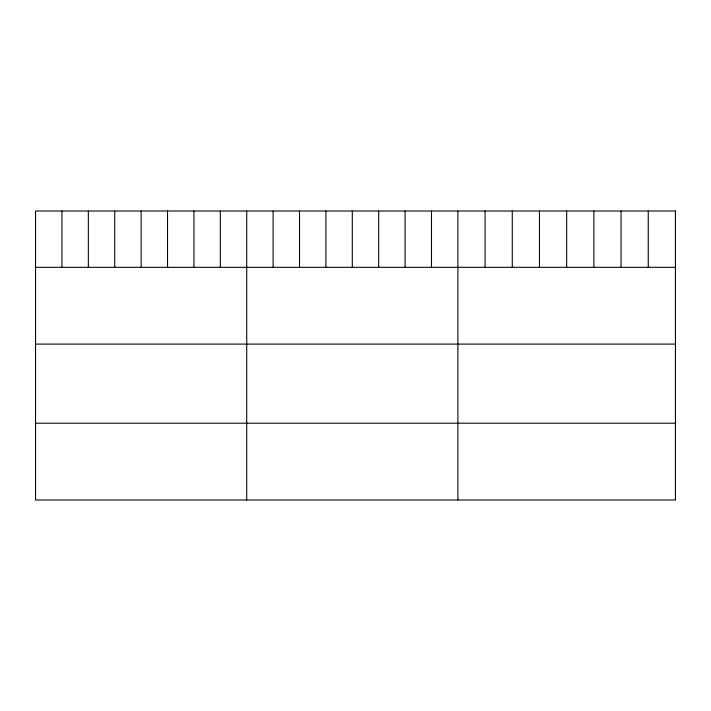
<?xml version="1.0" encoding="UTF-8"?>
<svg xmlns="http://www.w3.org/2000/svg" width="711" height="711" viewBox="0 0 711 711"><rect width="100%" height="100%" fill="white"/><g stroke="black" fill="none" stroke-linecap="round" stroke-linejoin="round"><path stroke-width="1.07" d="M35.55 267.318L675.45 267.318M35.55 344.097L675.45 344.097M35.55 423.205L675.45 423.205M648.254 211.007L648.254 267.318M621.058 211.007L621.058 267.318M593.863 211.007L593.863 267.318M566.667 211.007L566.667 267.318M539.471 211.007L539.471 267.318M512.275 211.007L512.275 267.318M485.08 211.007L485.08 267.318M457.884 211.007L457.884 499.993M431.488 211.007L431.488 267.318M405.092 211.007L405.092 267.318M378.696 211.007L378.696 267.318M352.3 211.007L352.3 267.318M325.905 211.007L325.905 267.318M299.509 211.007L299.509 267.318M273.113 211.007L273.113 267.318M246.717 211.007L246.717 499.993M220.321 211.007L220.321 267.318M193.925 211.007L193.925 267.318M167.529 211.007L167.529 267.318M141.134 211.007L141.134 267.318M114.738 211.007L114.738 267.318M88.342 211.007L88.342 267.318M61.946 211.007L61.946 267.318M675.45 211.007L35.55 211.007L35.55 499.993L675.45 499.993L675.45 211.007"/></g></svg>
